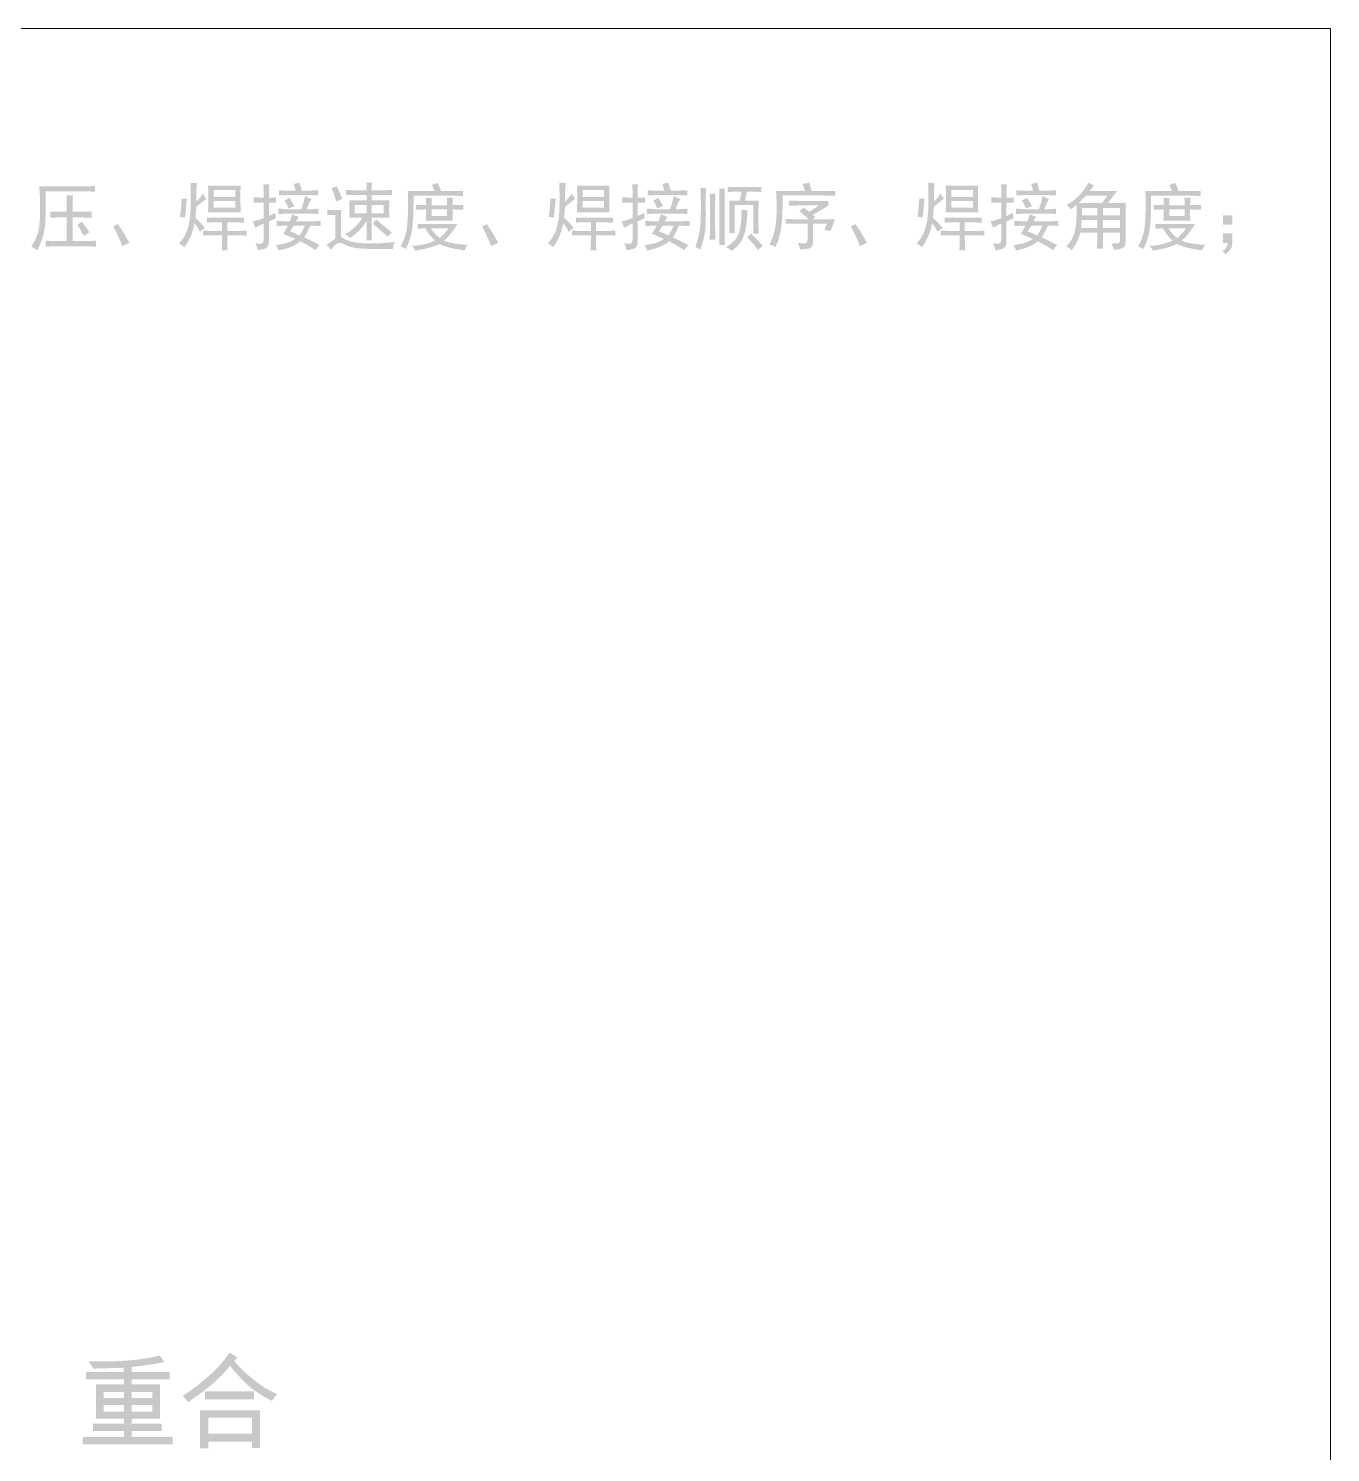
# Model space of a CAD drawing. Header units: millimetres. Extents: x 3 to 591, y 5 to 206.
# Drawn here: x 240.6 to 292, y 148.6 to 204.8 of the extents above; entities that cross this region are included whole.
import ezdxf

# ---------------------------------------------------------------- set-up
doc = ezdxf.new("R2010")
doc.units = ezdxf.units.MM

msp = doc.modelspace()

# ---------------------------------------------------------------- hatches: boundary and pattern name
h = msp.add_hatch(color=7)
h.paths.add_polyline_path([(242.142564, 197.592741), (242.142564, 197.931739), (242.139739, 198.098206), (242.13154, 198.236561), (242.391162, 198.236561), (242.374074, 198.112055), (242.368562, 197.920163), (242.368562, 197.592741), (242.775359, 197.592741), (242.981651, 197.59536), (243.125932, 197.603766), (243.125932, 197.355168), (242.981651, 197.363849), (242.775359, 197.366743), (242.368562, 197.366743), (242.368562, 196.44015), (242.865758, 196.44015), (243.114356, 196.442769), (243.295155, 196.451175), (243.295155, 196.213601), (243.11725, 196.222282), (242.877334, 196.225176), (241.724192, 196.225176), (241.587662, 196.224453), (241.472424, 196.222282), (241.378476, 196.218665), (241.305819, 196.213601), (241.305819, 196.451175), (241.495162, 196.442769), (241.724192, 196.44015), (242.142564, 196.44015), (242.142564, 197.366743), (241.88239, 197.366743), (241.7473, 197.36602), (241.636342, 197.363849), (241.549465, 197.360232), (241.486618, 197.355168), (241.486618, 197.603766), (241.88239, 197.592741)])
h.paths.add_polyline_path([(242.865758, 198.598158), (243.085969, 198.601052), (243.249955, 198.609734), (243.249955, 198.383735), (243.097338, 198.391935), (242.865758, 198.39476), (241.305819, 198.39476), (241.305819, 197.389343), (241.28446, 197.021889), (241.220932, 196.688748), (241.118061, 196.375176), (240.978397, 196.066978), (240.873666, 196.148971), (240.740824, 196.213601), (240.901916, 196.489071), (241.000997, 196.750485), (241.054465, 197.020511), (241.079821, 197.321544), (241.079821, 198.168761), (241.068521, 198.394829), (241.057221, 198.598158)])
h.paths.add_polyline_path([(242.741735, 197.196969), (242.905377, 196.973796), (243.035533, 196.779148), (242.809534, 196.643549), (242.690816, 196.869203), (242.560936, 197.072945)])
h = msp.add_hatch(color=7)
h.paths.add_polyline_path([(247.712829, 197.570142), (247.718212, 197.655718), (247.72282, 197.766099), (247.726705, 197.901284), (247.729917, 198.061274), (247.728195, 198.373469), (247.712829, 198.620758), (249.001571, 198.620758), (248.990546, 198.39476), (248.991184, 198.127084), (248.993165, 197.900388), (248.996593, 197.714724), (249.001571, 197.570142)])
h.paths.add_polyline_path([(248.47075, 196.666149), (248.47075, 196.53055), (248.473369, 196.27892), (248.481775, 196.066978), (248.255776, 196.066978), (248.264458, 196.259145), (248.267352, 196.496374), (248.267352, 196.666149), (247.871579, 196.666149), (247.521006, 196.654573), (247.521006, 196.846947), (247.871579, 196.835372), (248.267352, 196.835372), (248.267352, 197.174369), (248.018754, 197.174369), (247.826242, 197.171544), (247.679205, 197.163345), (247.679205, 197.366743), (247.823348, 197.358062), (248.007178, 197.355168), (248.787148, 197.355168), (249.13717, 197.366743), (249.13717, 197.163345), (248.798172, 197.174369), (248.47075, 197.174369), (248.47075, 196.835372), (248.832348, 196.835372), (249.052283, 196.838266), (249.239145, 196.846947), (249.239145, 196.654573), (249.075089, 196.657467), (248.877547, 196.666149)])
h.paths.add_polyline_path([(247.64503, 198.100962), (247.569479, 198.047107), (247.478425, 197.976456), (247.371868, 197.888959), (247.249809, 197.784564), (247.215633, 197.355168), (247.419101, 197.157557), (247.59983, 196.948371), (247.492343, 196.883534), (247.396432, 196.801748), (247.303276, 196.973727), (247.182009, 197.129169), (247.1098, 196.850944), (247.029322, 196.626461), (246.92597, 196.418653), (246.786237, 196.191001), (246.687293, 196.27327), (246.571814, 196.338176), (246.739659, 196.555768), (246.859548, 196.779148), (246.941404, 197.023405), (246.995147, 197.304456), (247.024913, 197.616582), (247.034835, 197.954339), (247.03201, 198.327167), (247.02381, 198.722733), (247.272408, 198.722733), (247.249809, 198.37216), (247.249809, 197.987963), (247.410626, 198.163111), (247.509431, 198.30436)])
h.paths.add_polyline_path([(248.787148, 198.180337), (248.787148, 198.451535), (247.939379, 198.451535), (247.939379, 198.180337)])
h.paths.add_polyline_path([(248.787148, 197.75094), (248.787148, 198.010563), (247.939379, 198.010563), (247.939379, 197.75094)])
h.paths.add_polyline_path([(246.888211, 198.100962), (246.86823, 197.994991), (246.854036, 197.835276), (246.837017, 197.624781), (246.808836, 197.366743), (246.605438, 197.389343), (246.6505, 197.739571), (246.673237, 198.112537)])
h = msp.add_hatch(color=7)
h.paths.add_polyline_path([(251.290058, 197.389343), (251.247339, 197.329674), (251.188084, 197.219569), (251.911278, 197.219569), (252.075058, 197.22825), (252.159876, 197.231144), (252.159876, 197.027746), (252.063827, 197.035945), (251.933878, 197.03877), (251.742055, 197.03877), (251.631536, 196.795822), (251.504481, 196.586774), (251.832317, 196.425612), (252.114677, 196.2814), (252.091414, 196.256286), (252.05549, 196.214014), (252.006854, 196.154586), (251.945453, 196.078002), (251.840852, 196.150762), (251.708086, 196.233445), (251.547106, 196.326049), (251.357858, 196.428575), (251.186637, 196.305723), (250.990197, 196.208089), (250.759858, 196.130505), (250.486938, 196.066978), (250.455863, 196.163302), (250.385514, 196.270376), (250.769711, 196.344239), (250.967666, 196.41321), (251.15446, 196.518974), (251.08635, 196.54843), (250.984547, 196.592148), (250.849052, 196.650129), (250.679863, 196.722373), (250.758894, 196.852253), (250.860662, 197.03877), (250.679863, 197.03877), (250.523869, 197.035945), (250.419138, 197.027746), (250.419138, 197.242169), (250.509538, 197.230869), (250.667736, 197.219569), (250.939486, 197.219569), (251.001635, 197.38328), (251.029885, 197.490767), (251.190978, 197.425792)])
h.paths.add_polyline_path([(249.910918, 198.146162), (249.910918, 198.485159), (249.905199, 198.567083), (249.888318, 198.677533), (250.136916, 198.677533), (250.119828, 198.567083), (250.114316, 198.485159), (250.114316, 198.146162), (250.241165, 198.149055), (250.396539, 198.157737), (250.396539, 197.942763), (250.241165, 197.951445), (250.114316, 197.954339), (250.114316, 197.422967), (250.207334, 197.470992), (250.373939, 197.547542), (250.376833, 197.420211), (250.385514, 197.332568), (250.216016, 197.256087), (250.114316, 197.208544), (250.114316, 196.394951), (250.091648, 196.258938), (250.023917, 196.168401), (249.9679, 196.137378), (249.890799, 196.112039), (249.792613, 196.092282), (249.673344, 196.078002), (249.650675, 196.185489), (249.582945, 196.3492), (249.684541, 196.336806), (249.763606, 196.332732), (249.82014, 196.33703), (249.854143, 196.349751), (249.890799, 196.400187), (249.910918, 196.48535), (249.910918, 197.129169), (249.856339, 197.105906), (249.783518, 197.069983), (249.692404, 197.021347), (249.582945, 196.959946), (249.529339, 197.10657), (249.481521, 197.208544), (249.729913, 197.276344), (249.910918, 197.344143), (249.910918, 197.954339), (249.831543, 197.954339), (249.515145, 197.942763), (249.515145, 198.168761), (249.831543, 198.146162)])
h.paths.add_polyline_path([(251.538657, 198.213961), (251.699474, 198.132106), (251.798279, 198.089938), (251.760865, 198.043834), (251.716424, 197.962538), (251.664954, 197.845999), (251.606456, 197.694165), (251.832454, 197.694165), (251.981971, 197.705465), (252.069477, 197.716765), (252.069477, 197.502342), (251.976322, 197.510541), (251.855054, 197.513366), (250.747663, 197.513366), (250.642312, 197.510541), (250.486938, 197.502342), (250.486938, 197.716765), (250.631218, 197.705465), (250.725063, 197.694165), (251.391482, 197.694165), (251.4845, 197.976594)])
h.paths.add_polyline_path([(251.165484, 198.428935), (251.122971, 198.589752), (251.08666, 198.688557), (251.224808, 198.719632), (251.323683, 198.745333), (251.414082, 198.428935), (251.798279, 198.428935), (251.94504, 198.437134), (252.069477, 198.439959), (252.069477, 198.236561), (251.809854, 198.248136), (250.815462, 198.248136), (250.64803, 198.245243), (250.509538, 198.236561), (250.509538, 198.439959), (250.633837, 198.431553), (250.781287, 198.428935)])
h.paths.add_polyline_path([(250.951061, 196.812772), (251.173959, 196.727885), (251.323683, 196.654573), (251.448119, 196.85804), (251.527081, 197.03877), (251.097684, 197.03877), (251.01011, 196.908821)])
h.paths.add_polyline_path([(250.928461, 198.146162), (251.044216, 197.948138), (251.120284, 197.807164), (250.973179, 197.756384), (250.894286, 197.716765), (250.806574, 197.903282), (250.725063, 198.033162), (250.837924, 198.089662)])
h = msp.add_hatch(color=7)
h.paths.add_polyline_path([(253.973768, 198.439959), (253.970874, 198.598227), (253.962192, 198.733757), (254.177166, 198.733757), (254.168484, 198.603601), (254.165591, 198.439959), (254.629163, 198.439959), (254.96816, 198.451535), (254.96816, 198.248136), (254.629163, 198.259161), (254.165591, 198.259161), (254.165591, 198.044738), (254.866185, 198.044738), (254.855161, 197.694165), (254.866185, 197.355168), (254.165591, 197.355168), (254.166314, 197.049459), (254.168484, 196.798785), (254.172102, 196.603198), (254.177166, 196.46275), (253.962192, 196.46275), (253.967256, 196.595447), (253.970874, 196.767779), (253.973044, 196.979695), (253.973768, 197.231144), (253.835275, 197.038977), (253.690994, 196.869547), (253.52687, 196.711142), (253.328846, 196.553149), (253.23569, 196.63783), (253.114423, 196.711348), (253.316306, 196.819731), (253.515708, 196.988058), (253.683897, 197.178641), (253.792969, 197.355168), (253.283646, 197.355168), (253.292328, 197.535828), (253.295222, 197.694165), (253.283646, 198.044738), (253.973768, 198.044738), (253.973768, 198.259161), (253.49862, 198.259161), (253.159623, 198.248136), (253.159623, 198.451535), (253.49862, 198.439959)])
h.paths.add_polyline_path([(252.967249, 197.660541), (252.956224, 197.231144), (252.956224, 196.609373), (253.133888, 196.495151), (253.362608, 196.412865), (253.642384, 196.362412), (253.973216, 196.343688), (254.310138, 196.345669), (254.608974, 196.356641), (254.869673, 196.376709), (255.092183, 196.405975), (255.030034, 196.27327), (255.001784, 196.123202), (254.567823, 196.120618), (254.203624, 196.123615), (253.909293, 196.132193), (253.684931, 196.146353), (253.506544, 196.168582), (253.350068, 196.201405), (253.215502, 196.244874), (253.102847, 196.299039), (253.007143, 196.345453), (252.923427, 196.366494), (252.8517, 196.362214), (252.791962, 196.332663), (252.680341, 196.229724), (252.560452, 196.089577), (252.487002, 196.185558), (252.379653, 196.270376), (252.532133, 196.389232), (252.74125, 196.541574), (252.74125, 197.468167), (252.413828, 197.457143), (252.413828, 197.671565), (252.591595, 197.663159), (252.74125, 197.660541)])
h.paths.add_polyline_path([(254.346389, 197.287368), (254.452843, 197.196099), (254.591956, 197.081007), (254.763728, 196.94204), (254.96816, 196.779148), (254.798386, 196.609373), (254.681072, 196.717394), (254.544069, 196.838128), (254.387325, 196.971677), (254.21079, 197.118145)])
h.paths.add_polyline_path([(253.973768, 197.524942), (253.973768, 197.863939), (253.49862, 197.863939), (253.49862, 197.524942)])
h.paths.add_polyline_path([(254.640187, 197.524942), (254.640187, 197.863939), (254.165591, 197.863939), (254.165591, 197.524942)])
h.paths.add_polyline_path([(252.78645, 198.598158), (252.916399, 198.338191), (253.012448, 198.100962), (252.76385, 197.999538), (252.739864, 198.104648), (252.701769, 198.228155), (252.649516, 198.370058), (252.583051, 198.530359)])
h = msp.add_hatch(color=7)
h.paths.add_polyline_path([(255.989955, 197.118145), (256.275209, 197.109463), (256.499278, 197.10657), (257.549894, 197.10657), (257.436964, 196.925564), (257.301296, 196.744972), (257.157291, 196.580917), (257.019074, 196.451175), (257.196772, 196.388887), (257.436895, 196.338176), (257.702374, 196.304414), (257.956691, 196.292976), (257.891786, 196.202714), (257.832668, 196.066978), (257.524332, 196.116587), (257.256097, 196.174465), (257.027135, 196.240679), (256.838275, 196.315576), (256.601804, 196.223798), (256.36864, 196.151865), (255.888531, 196.055402), (255.837268, 196.148902), (255.752932, 196.247776), (255.970387, 196.262108), (256.215953, 196.304551), (256.45897, 196.369181), (256.668501, 196.451175), (256.572185, 196.540782), (256.47592, 196.651679), (256.379759, 196.783868), (256.283753, 196.937347), (255.989955, 196.925771)])
h.paths.add_polyline_path([(256.544478, 198.654933), (256.770476, 198.733757), (256.838275, 198.58989), (256.906075, 198.406335), (257.323896, 198.406335), (257.398706, 198.406973), (257.499045, 198.408953), (257.624808, 198.412381), (257.775893, 198.41736), (257.775893, 198.213961), (257.498907, 198.222643), (257.301296, 198.225537), (255.820732, 198.225537), (255.820008, 197.983364), (255.817838, 197.766099), (255.814221, 197.573638), (255.809156, 197.405879), (255.787935, 197.096579), (255.746869, 196.790172), (255.666254, 196.470949), (255.526934, 196.123202), (255.31196, 196.225176), (255.459962, 196.538473), (255.543471, 196.846396), (255.566217, 197.009582), (255.583227, 197.194006), (255.594553, 197.399618), (255.600246, 197.626366), (255.601788, 197.853036), (255.601417, 198.058518), (255.599083, 198.242917), (255.594734, 198.406335), (256.645901, 198.406335), (256.597877, 198.54159)])
h.paths.add_polyline_path([(256.317928, 197.852364), (256.315034, 198.013181), (256.306353, 198.135137), (256.544478, 198.135137), (256.535796, 198.018969), (256.532902, 197.852364), (257.143097, 197.852364), (257.140272, 198.016006), (257.132073, 198.146162), (257.369096, 198.146162), (257.358071, 197.852364), (257.589513, 197.855258), (257.787468, 197.863939), (257.787468, 197.671565), (257.595094, 197.680247), (257.358071, 197.683141), (257.358709, 197.54091), (257.36069, 197.420073), (257.364117, 197.320527), (257.369096, 197.242169), (256.306353, 197.242169), (256.315034, 197.442604), (256.317928, 197.683141), (256.151048, 197.680247), (255.922156, 197.671565), (255.922156, 197.863939), (256.151048, 197.855258)])
h.paths.add_polyline_path([(257.143097, 197.422967), (257.143097, 197.683141), (256.532902, 197.683141), (256.532902, 197.422967)])
h.paths.add_polyline_path([(256.499278, 196.937347), (256.660026, 196.728091), (256.8493, 196.553149), (257.021692, 196.711142), (257.199873, 196.937347), (256.510302, 196.937347)])
h = msp.add_hatch(color=7)
h.paths.add_polyline_path([(262.261366, 197.570142), (262.266749, 197.655718), (262.271357, 197.766099), (262.275241, 197.901284), (262.278454, 198.061274), (262.276731, 198.373469), (262.261366, 198.620758), (263.550108, 198.620758), (263.539083, 198.39476), (263.539721, 198.127084), (263.541702, 197.900388), (263.545129, 197.714724), (263.550108, 197.570142)])
h.paths.add_polyline_path([(263.019287, 196.666149), (263.019287, 196.53055), (263.021906, 196.27892), (263.030312, 196.066978), (262.804313, 196.066978), (262.812995, 196.259145), (262.815889, 196.496374), (262.815889, 196.666149), (262.420116, 196.666149), (262.069543, 196.654573), (262.069543, 196.846947), (262.420116, 196.835372), (262.815889, 196.835372), (262.815889, 197.174369), (262.567291, 197.174369), (262.374779, 197.171544), (262.227742, 197.163345), (262.227742, 197.366743), (262.371885, 197.358062), (262.555715, 197.355168), (263.335685, 197.355168), (263.685707, 197.366743), (263.685707, 197.163345), (263.346709, 197.174369), (263.019287, 197.174369), (263.019287, 196.835372), (263.380885, 196.835372), (263.600819, 196.838266), (263.787681, 196.846947), (263.787681, 196.654573), (263.623626, 196.657467), (263.426084, 196.666149)])
h.paths.add_polyline_path([(262.193567, 198.100962), (262.118016, 198.047107), (262.026962, 197.976456), (261.920405, 197.888959), (261.798345, 197.784564), (261.76417, 197.355168), (261.967637, 197.157557), (262.148367, 196.948371), (262.04088, 196.883534), (261.944969, 196.801748), (261.851813, 196.973727), (261.730546, 197.129169), (261.658337, 196.850944), (261.577859, 196.626461), (261.474507, 196.418653), (261.334773, 196.191001), (261.23583, 196.27327), (261.120351, 196.338176), (261.288196, 196.555768), (261.408085, 196.779148), (261.489941, 197.023405), (261.543684, 197.304456), (261.57345, 197.616582), (261.583372, 197.954339), (261.580547, 198.327167), (261.572347, 198.722733), (261.820945, 198.722733), (261.798345, 198.37216), (261.798345, 197.987963), (261.959163, 198.163111), (262.057968, 198.30436)])
h.paths.add_polyline_path([(263.335685, 198.180337), (263.335685, 198.451535), (262.487916, 198.451535), (262.487916, 198.180337)])
h.paths.add_polyline_path([(263.335685, 197.75094), (263.335685, 198.010563), (262.487916, 198.010563), (262.487916, 197.75094)])
h.paths.add_polyline_path([(261.436748, 198.100962), (261.416767, 197.994991), (261.402573, 197.835276), (261.385554, 197.624781), (261.357373, 197.366743), (261.153975, 197.389343), (261.199037, 197.739571), (261.221774, 198.112537)])
h = msp.add_hatch(color=7)
h.paths.add_polyline_path([(265.838595, 197.389343), (265.795876, 197.329674), (265.736621, 197.219569), (266.459815, 197.219569), (266.623595, 197.22825), (266.708413, 197.231144), (266.708413, 197.027746), (266.612364, 197.035945), (266.482415, 197.03877), (266.290592, 197.03877), (266.180073, 196.795822), (266.053018, 196.586774), (266.380853, 196.425612), (266.663213, 196.2814), (266.63995, 196.256286), (266.604027, 196.214014), (266.555391, 196.154586), (266.49399, 196.078002), (266.389389, 196.150762), (266.256623, 196.233445), (266.095643, 196.326049), (265.906395, 196.428575), (265.735174, 196.305723), (265.538734, 196.208089), (265.308395, 196.130505), (265.035475, 196.066978), (265.0044, 196.163302), (264.934051, 196.270376), (265.318248, 196.344239), (265.516203, 196.41321), (265.702996, 196.518974), (265.634887, 196.54843), (265.533084, 196.592148), (265.397589, 196.650129), (265.2284, 196.722373), (265.307431, 196.852253), (265.409199, 197.03877), (265.2284, 197.03877), (265.072406, 197.035945), (264.967675, 197.027746), (264.967675, 197.242169), (265.058075, 197.230869), (265.216273, 197.219569), (265.488022, 197.219569), (265.550172, 197.38328), (265.578422, 197.490767), (265.739514, 197.425792)])
h.paths.add_polyline_path([(264.459455, 198.146162), (264.459455, 198.485159), (264.453736, 198.567083), (264.436855, 198.677533), (264.685453, 198.677533), (264.668365, 198.567083), (264.662853, 198.485159), (264.662853, 198.146162), (264.789702, 198.149055), (264.945075, 198.157737), (264.945075, 197.942763), (264.789702, 197.951445), (264.662853, 197.954339), (264.662853, 197.422967), (264.755871, 197.470992), (264.922476, 197.547542), (264.925369, 197.420211), (264.934051, 197.332568), (264.764552, 197.256087), (264.662853, 197.208544), (264.662853, 196.394951), (264.640184, 196.258938), (264.572454, 196.168401), (264.516437, 196.137378), (264.439335, 196.112039), (264.34115, 196.092282), (264.221881, 196.078002), (264.199212, 196.185489), (264.131482, 196.3492), (264.233078, 196.336806), (264.312142, 196.332732), (264.368677, 196.33703), (264.40268, 196.349751), (264.439335, 196.400187), (264.459455, 196.48535), (264.459455, 197.129169), (264.404876, 197.105906), (264.332055, 197.069983), (264.240941, 197.021347), (264.131482, 196.959946), (264.077876, 197.10657), (264.030058, 197.208544), (264.278449, 197.276344), (264.459455, 197.344143), (264.459455, 197.954339), (264.38008, 197.954339), (264.063682, 197.942763), (264.063682, 198.168761), (264.38008, 198.146162)])
h.paths.add_polyline_path([(266.087193, 198.213961), (266.248011, 198.132106), (266.346816, 198.089938), (266.309402, 198.043834), (266.26496, 197.962538), (266.213491, 197.845999), (266.154993, 197.694165), (266.380991, 197.694165), (266.530508, 197.705465), (266.618014, 197.716765), (266.618014, 197.502342), (266.524858, 197.510541), (266.403591, 197.513366), (265.2962, 197.513366), (265.190849, 197.510541), (265.035475, 197.502342), (265.035475, 197.716765), (265.179755, 197.705465), (265.2736, 197.694165), (265.940019, 197.694165), (266.033037, 197.976594)])
h.paths.add_polyline_path([(265.714021, 198.428935), (265.671508, 198.589752), (265.635197, 198.688557), (265.773345, 198.719632), (265.87222, 198.745333), (265.962619, 198.428935), (266.346816, 198.428935), (266.493577, 198.437134), (266.618014, 198.439959), (266.618014, 198.236561), (266.358391, 198.248136), (265.363999, 198.248136), (265.196567, 198.245243), (265.058075, 198.236561), (265.058075, 198.439959), (265.182374, 198.431553), (265.329824, 198.428935)])
h.paths.add_polyline_path([(265.499598, 196.812772), (265.722496, 196.727885), (265.87222, 196.654573), (265.996656, 196.85804), (266.075618, 197.03877), (265.646221, 197.03877), (265.558647, 196.908821)])
h.paths.add_polyline_path([(265.476998, 198.146162), (265.592753, 197.948138), (265.668821, 197.807164), (265.521716, 197.756384), (265.442823, 197.716765), (265.355111, 197.903282), (265.2736, 198.033162), (265.386461, 198.089662)])
h = msp.add_hatch(color=7)
h.paths.add_polyline_path([(269.200299, 198.564534), (269.539297, 198.575558), (269.539297, 198.37216), (269.375241, 198.380842), (269.245499, 198.383735), (268.974301, 198.383735), (268.937094, 198.222505), (268.894926, 198.033162), (269.437322, 198.033162), (269.426298, 197.694165), (269.426298, 197.129169), (269.428916, 196.956777), (269.437322, 196.733948), (269.222899, 196.733948), (269.222899, 197.863939), (268.488129, 197.863939), (268.488129, 196.756548), (268.273706, 196.756548), (268.281906, 196.976483), (268.284731, 197.163345), (268.284731, 197.648965), (268.273706, 198.033162), (268.691528, 198.033162), (268.759327, 198.383735), (268.623728, 198.383735), (268.408754, 198.380842), (268.216931, 198.37216), (268.216931, 198.575558), (268.43728, 198.567152), (268.623728, 198.564534)])
h.paths.add_polyline_path([(267.369162, 198.519334), (267.352074, 198.293198), (267.346562, 198.044738), (267.347871, 197.768993), (267.352074, 197.462655), (267.346149, 197.13475), (267.317899, 196.795684), (267.251615, 196.44959), (267.131588, 196.100602), (266.939765, 196.202577), (267.02473, 196.459624), (267.087836, 196.722304), (267.129134, 196.990668), (267.148676, 197.264768), (267.154559, 197.55302), (267.155635, 197.863802), (267.151854, 198.197115), (267.143164, 198.552958), (267.267325, 198.527671)])
h.paths.add_polyline_path([(268.103381, 198.507759), (268.092357, 198.157737), (268.092357, 196.699773), (268.103381, 196.2814), (267.877383, 196.2814), (267.886064, 196.504643), (267.888958, 196.699773), (267.888958, 198.157737), (267.877383, 198.507759)])
h.paths.add_polyline_path([(268.996901, 197.648965), (268.979606, 197.408773), (268.95115, 197.094994), (268.894582, 196.772878), (268.792951, 196.507399), (268.720303, 196.389783), (268.626415, 196.273408), (268.51134, 196.158273), (268.37513, 196.044378), (268.284662, 196.123477), (268.149132, 196.202577), (268.35508, 196.340725), (268.521753, 196.507399), (268.58926, 196.606006), (268.644674, 196.720788), (268.6881, 196.851796), (268.71964, 196.999083), (268.755193, 197.325402), (268.759327, 197.683141)])
h.paths.add_polyline_path([(267.730759, 198.30436), (267.722078, 198.163111), (267.719184, 197.987963), (267.719184, 196.925771), (267.722078, 196.722441), (267.730759, 196.496374), (267.504761, 196.496374), (267.51296, 196.722441), (267.515785, 196.925771), (267.515785, 197.976939), (267.51296, 198.160493), (267.504761, 198.30436)])
h.paths.add_polyline_path([(269.1325, 196.733948), (269.389228, 196.48218), (269.595521, 196.247776), (269.488171, 196.154414), (269.414722, 196.078002), (269.337009, 196.186023), (269.239504, 196.306756), (269.122259, 196.440305), (268.985325, 196.586774)])
h = msp.add_hatch(color=7)
h.paths.add_polyline_path([(271.556035, 197.298944), (272.449004, 197.298944), (272.268205, 196.824347), (272.030632, 196.880571), (272.132607, 197.129169), (271.578635, 197.129169), (271.578635, 196.428575), (271.570479, 196.322319), (271.546045, 196.240817), (271.505384, 196.184016), (271.448548, 196.151865), (271.291865, 196.119205), (271.081439, 196.100602), (270.990488, 196.360775), (271.112738, 196.348778), (271.208218, 196.34665), (271.276828, 196.354342), (271.318462, 196.3718), (271.35808, 196.434225), (271.364212, 196.53055), (271.364212, 197.129169), (270.854889, 197.129169), (270.504868, 197.118145), (270.504868, 197.309968), (270.685529, 197.301562), (270.843865, 197.298944), (271.409412, 197.298944), (271.239776, 197.451148), (271.047815, 197.615341), (271.112583, 197.67439), (271.217038, 197.761965), (271.304681, 197.691409), (271.432012, 197.592741), (271.816209, 197.84134), (271.104039, 197.84134), (270.849308, 197.838446), (270.628891, 197.829764), (270.628891, 198.033162), (270.849308, 198.024756), (271.104039, 198.022138), (272.18883, 198.022138), (272.18883, 197.829764), (271.567611, 197.468167), (271.68061, 197.377768)])
h.paths.add_polyline_path([(271.432012, 198.745333), (271.522411, 198.406335), (271.940232, 198.406335), (272.460028, 198.41736), (272.460028, 198.225537), (271.940232, 198.236561), (270.380293, 198.236561), (270.379173, 197.942212), (270.375883, 197.692511), (270.370526, 197.487459), (270.363205, 197.327056), (270.336472, 197.047245), (270.289894, 196.76206), (270.213826, 196.477977), (270.098071, 196.202577), (270.004709, 196.250601), (269.860497, 196.304), (269.950965, 196.493274), (270.018696, 196.677173), (270.069477, 196.873406), (270.109095, 197.101057), (270.134658, 197.356684), (270.143271, 197.637941), (270.142547, 197.800093), (270.140377, 197.982244), (270.136759, 198.184342), (270.131695, 198.406335), (271.262238, 198.406335), (271.171838, 198.688557)])
h = msp.add_hatch(color=7)
h.paths.add_polyline_path([(276.809903, 197.570142), (276.815286, 197.655718), (276.819894, 197.766099), (276.823778, 197.901284), (276.826991, 198.061274), (276.825268, 198.373469), (276.809903, 198.620758), (278.098645, 198.620758), (278.08762, 198.39476), (278.088258, 198.127084), (278.090239, 197.900388), (278.093666, 197.714724), (278.098645, 197.570142)])
h.paths.add_polyline_path([(277.567824, 196.666149), (277.567824, 196.53055), (277.570442, 196.27892), (277.578849, 196.066978), (277.35285, 196.066978), (277.361532, 196.259145), (277.364426, 196.496374), (277.364426, 196.666149), (276.968653, 196.666149), (276.61808, 196.654573), (276.61808, 196.846947), (276.968653, 196.835372), (277.364426, 196.835372), (277.364426, 197.174369), (277.115828, 197.174369), (276.923316, 197.171544), (276.776279, 197.163345), (276.776279, 197.366743), (276.920422, 197.358062), (277.104252, 197.355168), (277.884222, 197.355168), (278.234243, 197.366743), (278.234243, 197.163345), (277.895246, 197.174369), (277.567824, 197.174369), (277.567824, 196.835372), (277.929421, 196.835372), (278.149356, 196.838266), (278.336218, 196.846947), (278.336218, 196.654573), (278.172163, 196.657467), (277.974621, 196.666149)])
h.paths.add_polyline_path([(276.742104, 198.100962), (276.666553, 198.047107), (276.575499, 197.976456), (276.468942, 197.888959), (276.346882, 197.784564), (276.312707, 197.355168), (276.516174, 197.157557), (276.696904, 196.948371), (276.589417, 196.883534), (276.493506, 196.801748), (276.40035, 196.973727), (276.279083, 197.129169), (276.206874, 196.850944), (276.126396, 196.626461), (276.023043, 196.418653), (275.88331, 196.191001), (275.784367, 196.27327), (275.668888, 196.338176), (275.836733, 196.555768), (275.956622, 196.779148), (276.038477, 197.023405), (276.092221, 197.304456), (276.121987, 197.616582), (276.131908, 197.954339), (276.129083, 198.327167), (276.120884, 198.722733), (276.369482, 198.722733), (276.346882, 198.37216), (276.346882, 197.987963), (276.507699, 198.163111), (276.606505, 198.30436)])
h.paths.add_polyline_path([(277.884222, 198.180337), (277.884222, 198.451535), (277.036453, 198.451535), (277.036453, 198.180337)])
h.paths.add_polyline_path([(277.884222, 197.75094), (277.884222, 198.010563), (277.036453, 198.010563), (277.036453, 197.75094)])
h.paths.add_polyline_path([(275.985285, 198.100962), (275.965304, 197.994991), (275.95111, 197.835276), (275.934091, 197.624781), (275.90591, 197.366743), (275.702512, 197.389343), (275.747574, 197.739571), (275.770311, 198.112537)])
h = msp.add_hatch(color=7)
h.paths.add_polyline_path([(280.387132, 197.389343), (280.344413, 197.329674), (280.285157, 197.219569), (281.008352, 197.219569), (281.172132, 197.22825), (281.25695, 197.231144), (281.25695, 197.027746), (281.160901, 197.035945), (281.030952, 197.03877), (280.839129, 197.03877), (280.72861, 196.795822), (280.601555, 196.586774), (280.92939, 196.425612), (281.21175, 196.2814), (281.188487, 196.256286), (281.152564, 196.214014), (281.103927, 196.154586), (281.042527, 196.078002), (280.937926, 196.150762), (280.80516, 196.233445), (280.644179, 196.326049), (280.454932, 196.428575), (280.283711, 196.305723), (280.087271, 196.208089), (279.856932, 196.130505), (279.584012, 196.066978), (279.552937, 196.163302), (279.482588, 196.270376), (279.866785, 196.344239), (280.06474, 196.41321), (280.251533, 196.518974), (280.183424, 196.54843), (280.081621, 196.592148), (279.946126, 196.650129), (279.776937, 196.722373), (279.855967, 196.852253), (279.957736, 197.03877), (279.776937, 197.03877), (279.620943, 197.035945), (279.516212, 197.027746), (279.516212, 197.242169), (279.606611, 197.230869), (279.76481, 197.219569), (280.036559, 197.219569), (280.098709, 197.38328), (280.126959, 197.490767), (280.288051, 197.425792)])
h.paths.add_polyline_path([(279.007992, 198.146162), (279.007992, 198.485159), (279.002273, 198.567083), (278.985392, 198.677533), (279.23399, 198.677533), (279.216902, 198.567083), (279.21139, 198.485159), (279.21139, 198.146162), (279.338239, 198.149055), (279.493612, 198.157737), (279.493612, 197.942763), (279.338239, 197.951445), (279.21139, 197.954339), (279.21139, 197.422967), (279.304408, 197.470992), (279.471013, 197.547542), (279.473906, 197.420211), (279.482588, 197.332568), (279.313089, 197.256087), (279.21139, 197.208544), (279.21139, 196.394951), (279.188721, 196.258938), (279.120991, 196.168401), (279.064974, 196.137378), (278.987872, 196.112039), (278.889687, 196.092282), (278.770418, 196.078002), (278.747749, 196.185489), (278.680019, 196.3492), (278.781614, 196.336806), (278.860679, 196.332732), (278.917213, 196.33703), (278.951216, 196.349751), (278.987872, 196.400187), (279.007992, 196.48535), (279.007992, 197.129169), (278.953413, 197.105906), (278.880592, 197.069983), (278.789478, 197.021347), (278.680019, 196.959946), (278.626413, 197.10657), (278.578595, 197.208544), (278.826986, 197.276344), (279.007992, 197.344143), (279.007992, 197.954339), (278.928617, 197.954339), (278.612219, 197.942763), (278.612219, 198.168761), (278.928617, 198.146162)])
h.paths.add_polyline_path([(280.63573, 198.213961), (280.796547, 198.132106), (280.895353, 198.089938), (280.857939, 198.043834), (280.813497, 197.962538), (280.762028, 197.845999), (280.70353, 197.694165), (280.929528, 197.694165), (281.079045, 197.705465), (281.166551, 197.716765), (281.166551, 197.502342), (281.073395, 197.510541), (280.952128, 197.513366), (279.844736, 197.513366), (279.739385, 197.510541), (279.584012, 197.502342), (279.584012, 197.716765), (279.728292, 197.705465), (279.822137, 197.694165), (280.488556, 197.694165), (280.581573, 197.976594)])
h.paths.add_polyline_path([(280.262558, 198.428935), (280.220045, 198.589752), (280.183734, 198.688557), (280.321882, 198.719632), (280.420756, 198.745333), (280.511156, 198.428935), (280.895353, 198.428935), (281.042114, 198.437134), (281.166551, 198.439959), (281.166551, 198.236561), (280.906928, 198.248136), (279.912536, 198.248136), (279.745104, 198.245243), (279.606611, 198.236561), (279.606611, 198.439959), (279.730911, 198.431553), (279.878361, 198.428935)])
h.paths.add_polyline_path([(280.048135, 196.812772), (280.271033, 196.727885), (280.420756, 196.654573), (280.545193, 196.85804), (280.624155, 197.03877), (280.194758, 197.03877), (280.107184, 196.908821)])
h.paths.add_polyline_path([(280.025535, 198.146162), (280.14129, 197.948138), (280.217358, 197.807164), (280.070252, 197.756384), (279.99136, 197.716765), (279.903648, 197.903282), (279.822137, 198.033162), (279.934998, 198.089662)])
h = msp.add_hatch(color=7)
h.paths.add_polyline_path([(282.799643, 196.767572), (282.121097, 196.767572), (282.074485, 196.593087), (282.002448, 196.4201), (281.904987, 196.248457), (281.7821, 196.078002), (281.677094, 196.166059), (281.567126, 196.225176), (281.71685, 196.391919), (281.8273, 196.575198), (281.903367, 196.795477), (281.951323, 197.072394), (281.965474, 197.236303), (281.973992, 197.422898), (281.976826, 197.632128), (281.973923, 197.863939), (281.7595, 197.683141), (281.685844, 197.773333), (281.578702, 197.863939), (281.702587, 197.93291), (281.871948, 198.05025), (282.055503, 198.208104), (282.222521, 198.400272), (282.358051, 198.591199), (282.448519, 198.745333), (282.663493, 198.620758), (282.589837, 198.538971), (282.482695, 198.406335), (283.568038, 198.406335), (283.524733, 198.351248), (283.451869, 198.253786), (283.349446, 198.11395), (283.217465, 197.931739), (283.918059, 197.931739), (283.909653, 197.69699), (283.907035, 197.490767), (283.907035, 196.372351), (283.899921, 196.295353), (283.878647, 196.233858), (283.843318, 196.187866), (283.794036, 196.157377), (283.652649, 196.118103), (283.455038, 196.089577), (283.409494, 196.213876), (283.342039, 196.338176), (283.445074, 196.339614), (283.528419, 196.343894), (283.592024, 196.350965), (283.635837, 196.360775), (283.683793, 196.408731), (283.692061, 196.50795), (283.692061, 196.767572), (283.014066, 196.767572), (283.014066, 196.541574), (283.01696, 196.355332), (283.025642, 196.134777), (282.777044, 196.134777), (282.799643, 196.586774)])
h.paths.add_polyline_path([(282.980442, 197.931739), (283.183841, 198.225537), (282.35812, 198.225537), (282.053298, 197.931739)])
h.paths.add_polyline_path([(283.692061, 196.948371), (283.692061, 197.264768), (283.014066, 197.264768), (283.014066, 196.948371)])
h.paths.add_polyline_path([(283.692061, 197.445567), (283.692061, 197.739365), (283.014066, 197.739365), (283.014066, 197.445567)])
h.paths.add_polyline_path([(282.799643, 196.948371), (282.799643, 197.264768), (282.177321, 197.264768), (282.154722, 196.948371)])
h.paths.add_polyline_path([(282.799643, 197.445567), (282.799643, 197.739365), (282.188897, 197.739365), (282.188897, 197.445567)])
h = msp.add_hatch(color=7)
h.paths.add_polyline_path([(285.087029, 197.118145), (285.372283, 197.109463), (285.596352, 197.10657), (286.646968, 197.10657), (286.534038, 196.925564), (286.39837, 196.744972), (286.254365, 196.580917), (286.116148, 196.451175), (286.293846, 196.388887), (286.533969, 196.338176), (286.799448, 196.304414), (287.053765, 196.292976), (286.988859, 196.202714), (286.929742, 196.066978), (286.621405, 196.116587), (286.35317, 196.174465), (286.124209, 196.240679), (285.935349, 196.315576), (285.698878, 196.223798), (285.465714, 196.151865), (284.985605, 196.055402), (284.934342, 196.148902), (284.850006, 196.247776), (285.067461, 196.262108), (285.313027, 196.304551), (285.556044, 196.369181), (285.765575, 196.451175), (285.669259, 196.540782), (285.572994, 196.651679), (285.476833, 196.783868), (285.380827, 196.937347), (285.087029, 196.925771)])
h.paths.add_polyline_path([(285.641551, 198.654933), (285.86755, 198.733757), (285.935349, 198.58989), (286.003149, 198.406335), (286.42097, 198.406335), (286.49578, 198.406973), (286.596118, 198.408953), (286.721882, 198.412381), (286.872966, 198.41736), (286.872966, 198.213961), (286.595981, 198.222643), (286.39837, 198.225537), (284.917806, 198.225537), (284.917082, 197.983364), (284.914912, 197.766099), (284.911295, 197.573638), (284.90623, 197.405879), (284.885008, 197.096579), (284.843943, 196.790172), (284.763328, 196.470949), (284.624008, 196.123202), (284.409034, 196.225176), (284.557035, 196.538473), (284.640544, 196.846396), (284.663291, 197.009582), (284.680301, 197.194006), (284.691627, 197.399618), (284.69732, 197.626366), (284.698861, 197.853036), (284.698491, 198.058518), (284.696157, 198.242917), (284.691807, 198.406335), (285.742975, 198.406335), (285.69495, 198.54159)])
h.paths.add_polyline_path([(285.415002, 197.852364), (285.412108, 198.013181), (285.403426, 198.135137), (285.641551, 198.135137), (285.63287, 198.018969), (285.629976, 197.852364), (286.240171, 197.852364), (286.237346, 198.016006), (286.229147, 198.146162), (286.466169, 198.146162), (286.455145, 197.852364), (286.686587, 197.855258), (286.884542, 197.863939), (286.884542, 197.671565), (286.692168, 197.680247), (286.455145, 197.683141), (286.455782, 197.54091), (286.457763, 197.420073), (286.461191, 197.320527), (286.466169, 197.242169), (285.403426, 197.242169), (285.412108, 197.442604), (285.415002, 197.683141), (285.248121, 197.680247), (285.019229, 197.671565), (285.019229, 197.863939), (285.248121, 197.855258)])
h.paths.add_polyline_path([(286.240171, 197.422967), (286.240171, 197.683141), (285.629976, 197.683141), (285.629976, 197.422967)])
h.paths.add_polyline_path([(285.596352, 196.937347), (285.7571, 196.728091), (285.946373, 196.553149), (286.118766, 196.711142), (286.296946, 196.937347), (285.607376, 196.937347)])
h = msp.add_hatch(color=7)
h.paths.add_polyline_path([(287.748138, 196.744972), (288.121311, 196.744972), (288.121311, 196.315576), (288.099297, 196.20622), (288.04483, 196.10384), (287.95791, 196.008385), (287.838537, 195.919803), (287.725538, 196.032802), (287.810908, 196.091722), (287.875193, 196.16599), (287.918395, 196.255657), (287.940512, 196.360775), (287.748138, 196.360775)])
h.paths.add_polyline_path([(287.748138, 197.457143), (288.121311, 197.457143), (288.121311, 197.08397), (287.748138, 197.08397)])
h = msp.add_hatch(color=7)
h.dxf.hatch_style = 2
h.paths.add_polyline_path([(244.340101, 196.236201), (244.159096, 196.65161), (243.978504, 197.01617), (244.159303, 197.10657), (244.385094, 196.764678), (244.611299, 196.372351)])
h = msp.add_hatch(color=7)
h.dxf.hatch_style = 2
h.paths.add_polyline_path([(258.888638, 196.236201), (258.707633, 196.65161), (258.527041, 197.01617), (258.707839, 197.10657), (258.933631, 196.764678), (259.159836, 196.372351)])
h = msp.add_hatch(color=7)
h.dxf.hatch_style = 2
h.paths.add_polyline_path([(273.437175, 196.236201), (273.25617, 196.65161), (273.075578, 197.01617), (273.256376, 197.10657), (273.482168, 196.764678), (273.708373, 196.372351)])
h = msp.add_hatch(color=7)
h.paths.add_polyline_path([(246.325379, 148.964718), (242.763426, 148.964718), (242.763426, 149.262374), (244.399984, 149.262374), (244.399984, 149.490026), (243.181247, 149.490026), (243.181247, 149.784926), (244.399984, 149.784926), (244.399984, 149.978954), (243.288183, 149.978954), (243.288183, 151.329982), (244.399984, 151.329982), (244.399984, 151.526215), (242.897922, 151.526215), (242.897922, 151.821666), (244.392267, 151.821666), (244.392267, 151.988133), (243.185105, 151.956163), (243.007063, 152.243346), (243.456854, 152.235629), (243.816834, 152.239376), (244.158009, 152.250615), (244.480387, 152.269348), (244.783974, 152.295574), (245.068777, 152.329293), (245.334802, 152.370505), (245.582055, 152.41921), (245.810544, 152.475408), (245.988586, 152.219644), (245.765861, 152.170336), (245.478023, 152.119943), (245.125073, 152.068413), (244.707011, 152.015694), (244.707011, 151.821666), (246.196946, 151.821666), (246.196946, 151.526215), (244.707011, 151.526215), (244.707011, 151.329982), (245.824324, 151.329982), (245.824324, 149.978954), (244.707011, 149.978954), (244.707011, 149.784926), (245.879997, 149.784926), (245.879997, 149.490026), (244.707011, 149.490026), (244.707011, 149.262374), (246.325379, 149.262374)])
h.paths.add_polyline_path([(245.515092, 150.795304), (245.515092, 151.035082), (244.707011, 151.035082), (244.707011, 150.795304)])
h.paths.add_polyline_path([(244.399984, 150.795304), (244.399984, 151.035082), (243.59521, 151.035082), (243.59521, 150.795304)])
h.paths.add_polyline_path([(245.515092, 150.260625), (245.515092, 150.515837), (244.707011, 150.515837), (244.707011, 150.260625)])
h.paths.add_polyline_path([(244.399984, 150.260625), (244.399984, 150.515837), (243.59521, 150.515837), (243.59521, 150.260625)])
h = msp.add_hatch(color=7)
h.paths.add_polyline_path([(250.437561, 150.957912), (250.232509, 150.686163), (250.137028, 150.728865), (250.022634, 150.78924), (249.889429, 150.867392), (249.737518, 150.963424), (249.446545, 151.166547), (249.220478, 151.356441), (249.108021, 151.469009), (248.964921, 151.623229), (248.791124, 151.819203), (248.58658, 152.057035), (248.274127, 151.711225), (247.895632, 151.359266), (247.450991, 151.001208), (246.9401, 150.637105), (246.720165, 150.880742), (247.02255, 151.087575), (247.304626, 151.296307), (247.566393, 151.506925), (247.807851, 151.719416), (248.029, 151.933768), (248.229841, 152.149967), (248.410372, 152.368), (248.570595, 152.587856), (248.869905, 152.386111), (248.74533, 152.259331), (248.927938, 152.048681), (249.131732, 151.843302), (249.356611, 151.64309), (249.60247, 151.447942), (249.8469, 151.272777), (250.067558, 151.132647), (250.264445, 151.027658)])
h.paths.add_polyline_path([(249.531363, 150.749553), (247.595495, 150.749553), (247.595495, 151.058784), (249.531363, 151.058784)])
h.paths.add_polyline_path([(249.767283, 148.828016), (249.446476, 148.828016), (249.446476, 149.079922), (247.722275, 149.079922), (247.722275, 148.806519), (247.401467, 148.806519), (247.401467, 150.311888), (249.767283, 150.311888)])
h.paths.add_polyline_path([(249.446476, 149.386948), (249.446476, 150.016988), (247.722275, 150.016988), (247.722275, 149.386948)])

# ---------------------------------------------------------------- linework, layer by layer
at = {"color": 9, "lineweight": 0, "true_color": 0xc0c0c0}
for points in [[(291.994167, 204.822778), (4.974167, 204.822778)], [(291.994167, 5.221111), (291.994167, 204.822778)]]:
    msp.add_lwpolyline(points, dxfattribs=at)

doc.saveas('drawing.dxf')
